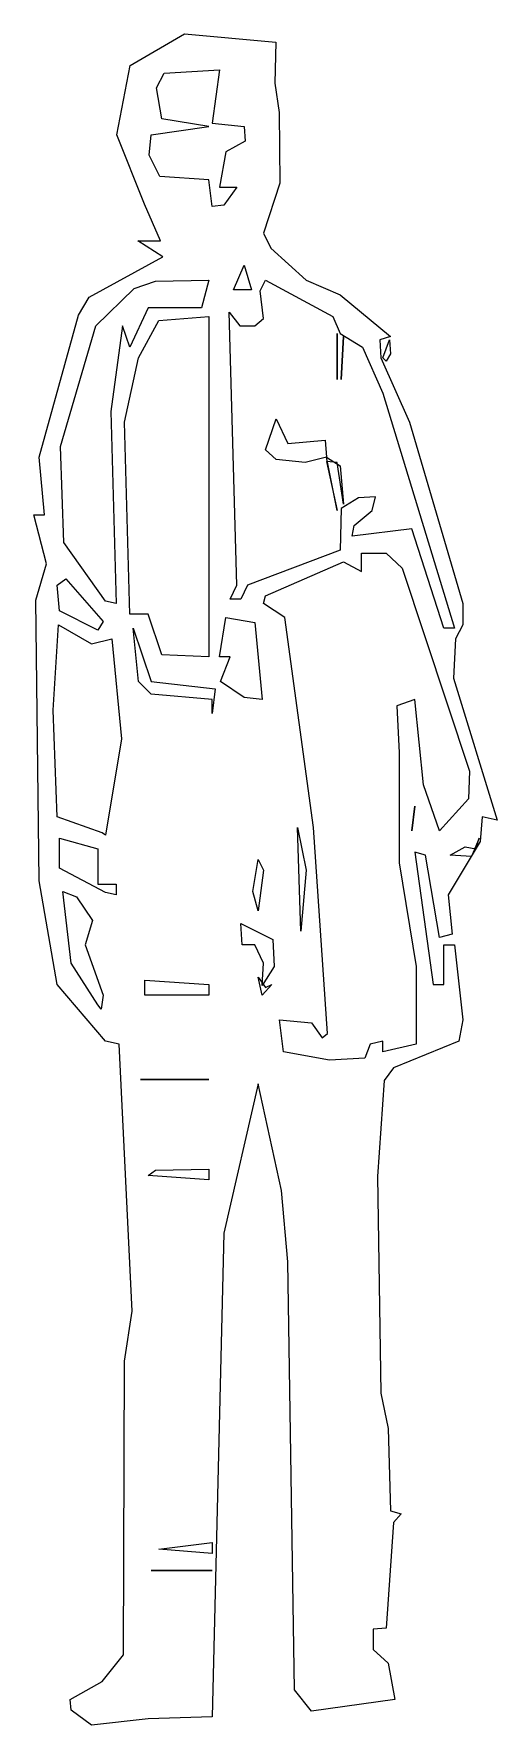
# Model space of a CAD drawing. Extents: x -13.44 to -12.96, y -4.51 to -2.74.
import ezdxf

# ---------------------------------------------------------------- set-up
doc = ezdxf.new("R2010")
doc.units = 0
doc.header["$MEASUREMENT"] = 0
doc.layers.get('0').update_dxf_attribs({"linetype": 'CONTINUOUS'})

msp = doc.modelspace()

# ---------------------------------------------------------------- linework, layer by layer
at = {"linetype": 'CONTINUOUS'}
for points in [[(-13.3834, -4.5099), (-13.4047, -4.4942), (-13.4058, -4.4831), (-13.3723, -4.4641), (-13.3499, -4.4361), (-13.3488, -4.1286), (-13.341, -4.0761), (-13.3544, -3.7966), (-13.3689, -3.7932), (-13.4192, -3.734), (-13.4382, -3.6255), (-13.4416, -3.3315), (-13.4304, -3.2935), (-13.4438, -3.242), (-13.4326, -3.242), (-13.4382, -3.1817), (-13.3969, -3.033), (-13.3857, -3.0139), (-13.3087, -2.9717), (-13.3349, -2.955), (-13.3113, -2.955), (-13.3279, -2.9166), (-13.3568, -2.844), (-13.3428, -2.7714), (-13.2859, -2.7381), (-13.1905, -2.7469), (-13.1914, -2.7897), (-13.187, -2.8204), (-13.1861, -2.8947), (-13.2034, -2.9469), (-13.1956, -2.9626), (-13.1587, -2.9961), (-13.123, -3.0117), (-13.0704, -3.0553), (-13.0816, -3.0587), (-13.0804, -3.0777), (-13.0503, -3.1448), (-12.9944, -3.3348), (-12.9944, -3.3572), (-13.0022, -3.3718), (-13.0044, -3.4131), (-12.9586, -3.5618), (-12.9742, -3.5584), (-12.9765, -3.5842), (-13.01, -3.6401), (-13.0056, -3.6814), (-13.019, -3.6848), (-13.0335, -3.5987), (-13.0447, -3.5954), (-13.0257, -3.734), (-13.0145, -3.734), (-13.0145, -3.6926), (-13.0033, -3.6926), (-12.9944, -3.7709), (-12.9988, -3.7932), (-13.067, -3.8212), (-13.0771, -3.8346), (-13.0838, -3.9352), (-13.0804, -4.1622), (-13.0726, -4.1991), (-13.0704, -4.2852), (-13.0592, -4.2885), (-13.067, -4.2975), (-13.0749, -4.4082), (-13.0883, -4.4093), (-13.0883, -4.4305), (-13.0726, -4.445), (-13.0659, -4.4831), (-13.1531, -4.4954), (-13.171, -4.473), (-13.1777, -4.0247), (-13.1844, -3.9498), (-13.209, -3.838), (-13.2448, -3.9945), (-13.2571, -4.501), (-13.3242, -4.5032), (-13.3834, -4.5099)], [(-13.2571, -2.9189), (-13.2605, -2.891), (-13.3119, -2.8876), (-13.3231, -2.8653), (-13.3208, -2.844), (-13.2605, -2.8351), (-13.3096, -2.8273), (-13.3152, -2.7948), (-13.3074, -2.7792), (-13.2493, -2.7758), (-13.2571, -2.8317), (-13.2236, -2.8351), (-13.2224, -2.8507), (-13.2426, -2.8619), (-13.2493, -2.8988), (-13.2314, -2.8988), (-13.2448, -2.9178), (-13.2571, -2.9189)], [(-13.2571, -2.9189), (-13.2605, -2.891), (-13.3119, -2.8876), (-13.3231, -2.8653), (-13.3208, -2.844), (-13.2605, -2.8351), (-13.3096, -2.8273), (-13.3152, -2.7948), (-13.3074, -2.7792), (-13.2493, -2.7758), (-13.2571, -2.8317), (-13.2236, -2.8351), (-13.2224, -2.8507), (-13.2426, -2.8619), (-13.2493, -2.8988), (-13.2314, -2.8988), (-13.2448, -2.9178), (-13.2571, -2.9189)], [(-13.2348, -3.0062), (-13.2236, -2.9804), (-13.2157, -3.0062), (-13.2348, -3.0062)], [(-13.2348, -3.0062), (-13.2236, -2.9804), (-13.2157, -3.0062), (-13.2348, -3.0062)], [(-13.3689, -3.3326), (-13.4125, -3.2711), (-13.4159, -3.1705), (-13.379, -3.0441), (-13.3387, -3.005), (-13.3164, -2.9972), (-13.2605, -2.9961), (-13.2683, -3.0252), (-13.3242, -3.0252), (-13.3432, -3.0665), (-13.351, -3.0441), (-13.3633, -3.1336), (-13.3577, -3.3348), (-13.3689, -3.3326)], [(-13.0145, -3.3606), (-13.048, -3.2566), (-13.1106, -3.2644), (-13.1084, -3.2532), (-13.0894, -3.2376), (-13.086, -3.223), (-13.1039, -3.2241), (-13.1218, -3.2354), (-13.123, -3.279), (-13.2202, -3.3158), (-13.2269, -3.3303), (-13.2381, -3.3303), (-13.2314, -3.3158), (-13.2392, -3.0296), (-13.228, -3.0441), (-13.2124, -3.0441), (-13.2034, -3.0363), (-13.2068, -3.0073), (-13.2012, -2.9961), (-13.1308, -3.0341), (-13.123, -3.052), (-13.0995, -3.0665), (-13.0782, -3.1146), (-13.0033, -3.3606), (-13.0145, -3.3606)], [(-13.3096, -3.3885), (-13.3242, -3.346), (-13.3432, -3.346), (-13.3488, -3.1448), (-13.3342, -3.0777), (-13.313, -3.0385), (-13.2605, -3.0341), (-13.2605, -3.3908), (-13.3096, -3.3885)], [(-13.1263, -3.1001), (-13.1263, -3.052), (-13.1263, -3.1001)], [(-13.1263, -3.1001), (-13.1263, -3.052), (-13.1263, -3.1001)], [(-13.1218, -3.1001), (-13.1196, -3.0553), (-13.1218, -3.1001)], [(-13.0782, -3.0777), (-13.0715, -3.0587), (-13.0704, -3.0732), (-13.0749, -3.081), (-13.0782, -3.0777)], [(-13.0782, -3.0777), (-13.0715, -3.0587), (-13.0704, -3.0732), (-13.0749, -3.081), (-13.0782, -3.0777)], [(-13.1263, -3.2376), (-13.1375, -3.1817), (-13.1598, -3.1873), (-13.19, -3.1839), (-13.2012, -3.1738), (-13.19, -3.1414), (-13.1777, -3.1672), (-13.1386, -3.1638), (-13.1375, -3.1817), (-13.123, -3.1906), (-13.1196, -3.2309), (-13.1263, -3.1873), (-13.1375, -3.1862), (-13.1263, -3.2376)], [(-13.1341, -3.8134), (-13.1822, -3.8044), (-13.1867, -3.7709), (-13.1531, -3.7742), (-13.142, -3.7899), (-13.1364, -3.7854), (-13.1509, -3.5696), (-13.1811, -3.3494), (-13.2034, -3.3348), (-13.2012, -3.327), (-13.1196, -3.2912), (-13.1006, -3.3013), (-13.1006, -3.2823), (-13.0749, -3.2823), (-13.0581, -3.298), (-12.9877, -3.5104), (-12.9888, -3.5394), (-13.019, -3.573), (-13.0357, -3.5249), (-13.0447, -3.4355), (-13.0637, -3.4422), (-13.0614, -3.4913), (-13.0614, -3.6065), (-13.0436, -3.715), (-13.0436, -3.7966), (-13.0782, -3.8044), (-13.0782, -3.7932), (-13.0916, -3.7966), (-13.0972, -3.8111), (-13.1341, -3.8134)], [(-13.3767, -3.3628), (-13.417, -3.3427), (-13.4192, -3.3158), (-13.4103, -3.3091), (-13.3712, -3.3538), (-13.3767, -3.3628)], [(-13.3723, -3.5752), (-13.4192, -3.5584), (-13.4237, -3.4466), (-13.4181, -3.3572), (-13.3834, -3.3773), (-13.3622, -3.3718), (-13.3521, -3.4768), (-13.3689, -3.5775), (-13.3723, -3.5752)], [(-13.2571, -3.45), (-13.2571, -3.4355), (-13.3208, -3.4299), (-13.3342, -3.4165), (-13.3398, -3.3606), (-13.3208, -3.4165), (-13.2538, -3.4243), (-13.2571, -3.45)], [(-13.2236, -3.4332), (-13.2482, -3.4165), (-13.2381, -3.3908), (-13.2493, -3.3908), (-13.2426, -3.3494), (-13.2124, -3.3549), (-13.2046, -3.4355), (-13.2236, -3.4332)], [(-13.048, -3.573), (-13.0447, -3.5473), (-13.048, -3.573)], [(-13.048, -3.573), (-13.0447, -3.5473), (-13.048, -3.573)], [(-13.1643, -3.6781), (-13.1677, -3.5696), (-13.1587, -3.6144), (-13.1643, -3.6781)], [(-13.3689, -3.6378), (-13.417, -3.6121), (-13.417, -3.5808), (-13.3767, -3.592), (-13.3767, -3.6289), (-13.3577, -3.6289), (-13.3577, -3.6401), (-13.3689, -3.6378)], [(-13.0078, -3.5987), (-12.9921, -3.5898), (-12.981, -3.592), (-12.9776, -3.5808), (-12.9854, -3.5998), (-13.0078, -3.5987)], [(-13.0078, -3.5987), (-12.9921, -3.5898), (-12.981, -3.592), (-12.9776, -3.5808), (-12.9854, -3.5998), (-13.0078, -3.5987)], [(-13.209, -3.6568), (-13.2146, -3.6367), (-13.209, -3.6031), (-13.2034, -3.6144), (-13.209, -3.6568)], [(-13.3767, -3.7552), (-13.4047, -3.7116), (-13.4136, -3.6367), (-13.3991, -3.6423), (-13.3823, -3.6669), (-13.3902, -3.6926), (-13.3712, -3.7452), (-13.3734, -3.7597), (-13.3767, -3.7552)], [(-13.2046, -3.7351), (-13.2034, -3.7116), (-13.2124, -3.6926), (-13.2258, -3.6926), (-13.2269, -3.6702), (-13.1934, -3.687), (-13.1923, -3.715), (-13.2046, -3.7351)], [(-13.3276, -3.7452), (-13.3276, -3.7295), (-13.2605, -3.734), (-13.2605, -3.7452), (-13.3276, -3.7452)], [(-13.2046, -3.7452), (-13.209, -3.7262), (-13.2012, -3.7373), (-13.1945, -3.734), (-13.2046, -3.7452)], [(-13.2046, -3.7452), (-13.209, -3.7262), (-13.2012, -3.7373), (-13.1945, -3.734), (-13.2046, -3.7452)], [(-13.332, -3.8335), (-13.2605, -3.8335), (-13.332, -3.8335)], [(-13.3242, -3.9341), (-13.3164, -3.9285), (-13.2605, -3.9274), (-13.2605, -3.9386), (-13.3242, -3.9341)], [(-13.313, -4.3254), (-13.2571, -4.3187), (-13.2571, -4.3299), (-13.313, -4.3254)], [(-13.3208, -4.3478), (-13.2571, -4.3478), (-13.3208, -4.3478)]]:
    msp.add_lwpolyline(points, dxfattribs=at)

doc.saveas('drawing.dxf')
